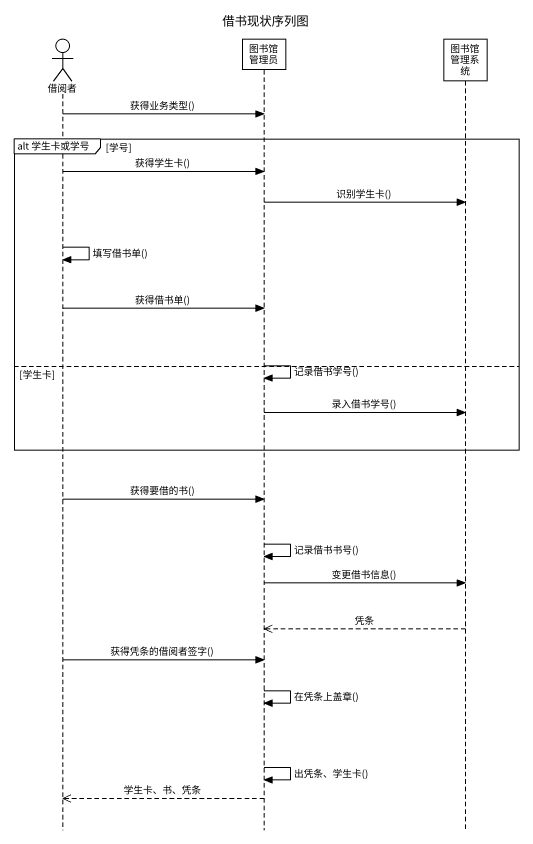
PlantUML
@startuml
title 借书现状序列图
hide footbox
actor 借阅者
participant 图书馆管理员
participant 图书馆管理系统

借阅者 -> 图书馆管理员 : 获得业务类型()
group alt 学生卡或学号 [学号]
  借阅者 -> 图书馆管理员 : 获得学生卡()
  图书馆管理员 -> 图书馆管理系统 : 识别学生卡()
  借阅者 -> 借阅者 : 填写借书单()
  借阅者 -> 图书馆管理员 : 获得借书单()
  图书馆管理员 -> 图书馆管理员 : 记录借书学号()
else 学生卡
  图书馆管理员 -> 图书馆管理系统 : 录入借书学号()
end
借阅者 -> 图书馆管理员 : 获得要借的书()
图书馆管理员 -> 图书馆管理员 : 记录借书书号()
图书馆管理员 -> 图书馆管理系统 : 变更借书信息()
图书馆管理系统 -->> 图书馆管理员 : 凭条
借阅者 -> 图书馆管理员 : 获得凭条的借阅者签字()
图书馆管理员 -> 图书馆管理员 : 在凭条上盖章()
图书馆管理员 -> 图书馆管理员 : 出凭条、学生卡()
图书馆管理员 -->> 借阅者 : 学生卡、书、凭条
@enduml
